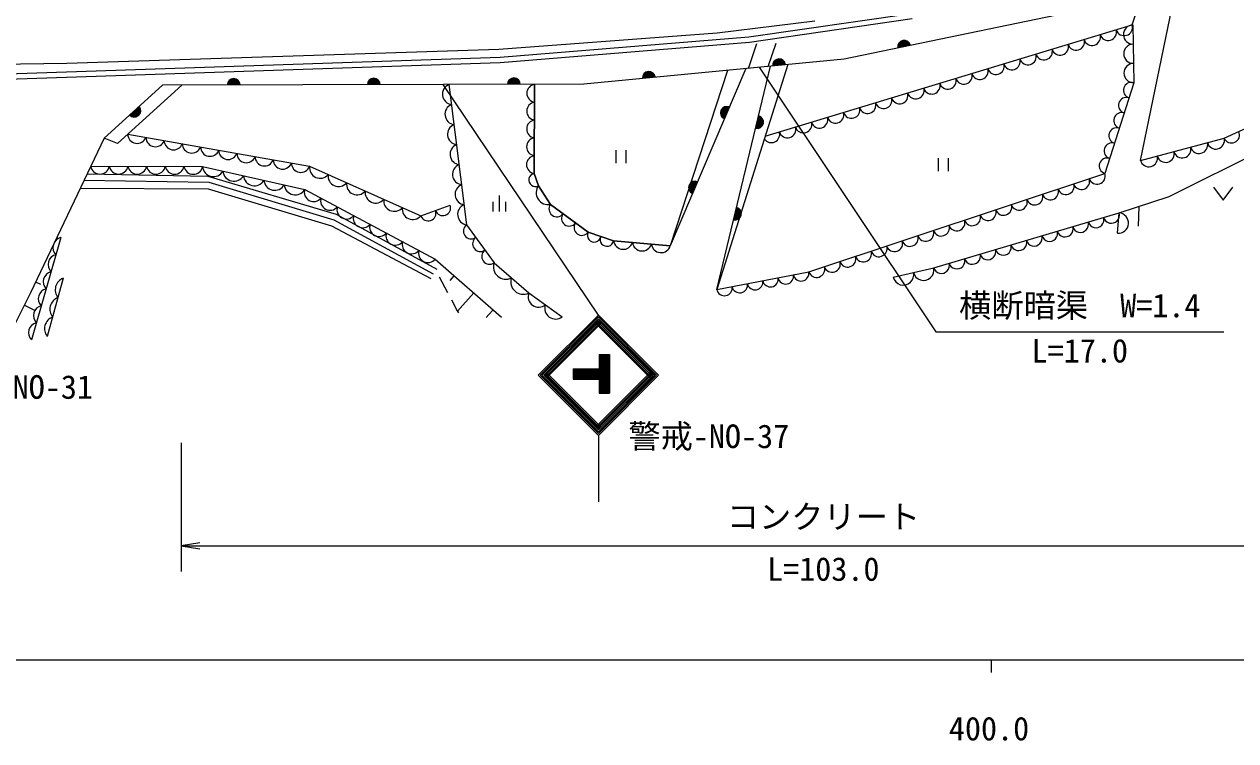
# Model space of a CAD drawing. Units: millimetres, scale not verified. Extents: x 40000 to 680000, y 20000 to 380000.
# Drawn here: x 392978 to 486991, y 198715 to 254318 of the extents above; entities that cross this region are included whole.
import ezdxf
from ezdxf.enums import TextEntityAlignment as Align

# ---------------------------------------------------------------- set-up
doc = ezdxf.new("R2010")
doc.units = ezdxf.units.MM
doc.header["$LTSCALE"] = 1000
for name, color, linetype, lineweight in [('M-BGD', 7, 'Continuous', 13), ('M-STR-STR3', 7, 'Continuous', 13), ('M-STR-STRC', 7, 'Continuous', 13), ('M-TTL', 2, 'Continuous', 140), ('M-TTL-BAND', 7, 'Continuous', 25)]:
    doc.layers.add(name, color=color, linetype=linetype, lineweight=lineweight)
doc.styles.add('ＭＳ ゴシック', font='')
doc.styles.get('ＭＳ ゴシック').set_extended_font_data('MS Gothic')

# ---------------------------------------------------------------- blocks, each defined once
blk = doc.blocks.new('open_arrow')
at = {"color": 0, "linetype": 'Continuous', "lineweight": -2}
blk.add_lwpolyline([(7.5, 1.25), (0, 0), (7.5, -1.25)], dxfattribs=at)

msp = doc.modelspace()

# ---------------------------------------------------------------- linework, layer by layer
at = {"layer": 'M-BGD'}
for p, q in [((479596, 243755), (482626, 258467)), ((478940, 254263), (479956, 257379)), ((449213, 253328), (461812, 255155)), ((475240, 255456), (456606, 251612)), ((446744, 253657), (454333, 254580)), ((449258, 252930), (461881, 254761)), ((450486, 245637), (478955, 254267)), ((479013, 254267), (479071, 249783)), ((429801, 252372), (446744, 253657)), ((429898, 251756), (449213, 253328)), ((429921, 251356), (449258, 252930)), ((396275, 251288), (429801, 252372)), ((376537, 251003), (396275, 251288)), ((387030, 250311), (429898, 251756)), ((387041, 249911), (429921, 251356)), ((456606, 251612), (436408, 249658)), ((452244, 251190), (446719, 233737)), ((446719, 233737), (450888, 251059)), ((448971, 250873), (443113, 237128)), ((447543, 250735), (443113, 237128)), ((486089, 245473), (497446, 250685)), ((399171, 245477), (403700, 249592)), ((405221, 249595), (400219, 245072)), ((436408, 249658), (403700, 249592)), ((425932, 249637), (427308, 238760)), ((425932, 249637), (427308, 238760)), ((432583, 249650), (432551, 242732)), ((432551, 242732), (432583, 249650)), ((479071, 249783), (476829, 242736)), ((481811, 240955), (499749, 249896)), ((399171, 245477), (393470, 233485)), ((400219, 245072), (399171, 245477)), ((401016, 245793), (415124, 243300)), ((401016, 245793), (415124, 243300)), ((479596, 243755), (486089, 245473)), ((438908, 243540), (438908, 244540)), ((439658, 244540), (439658, 243540)), ((463919, 242926), (463919, 243926)), ((464669, 243926), (464669, 242926)), ((397851, 242701), (407218, 242534)), ((398132, 243292), (406816, 243271)), ((398132, 243292), (406816, 243271)), ((406816, 243271), (414747, 241506)), ((406816, 243271), (414747, 241506)), ((415124, 243300), (423759, 239458)), ((415124, 243300), (423759, 239458)), ((432551, 242732), (432897, 241790)), ((432897, 241790), (432551, 242732)), ((453853, 235106), (476829, 242736)), ((397615, 242205), (407295, 242051)), ((407218, 242534), (417194, 239592)), ((407295, 242051), (417003, 239127)), ((432897, 241790), (433811, 240339)), ((433811, 240339), (432897, 241790)), ((485257, 241670), (486007, 240670)), ((486007, 240670), (486757, 241670)), ((397332, 241609), (407259, 241539)), ((407259, 241539), (416809, 238663)), ((414747, 241506), (424879, 236100)), ((414747, 241506), (424879, 236100)), ((429837, 241034), (429837, 239784)), ((477936, 239678), (481811, 240955)), ((423759, 239458), (426034, 240273)), ((423759, 239458), (426034, 240273)), ((429337, 240534), (429337, 239784)), ((430337, 239784), (430337, 240534)), ((433811, 240339), (436731, 238176)), ((436731, 238176), (433811, 240339)), ((479474, 240185), (479424, 238637)), ((417003, 239127), (424716, 234937)), ((417194, 239592), (424986, 235312)), ((463550, 235426), (477936, 239678)), ((477817, 238105), (477936, 239678)), ((416809, 238663), (424539, 234578)), ((427308, 238760), (429437, 235804)), ((427308, 238760), (429437, 235804)), ((436731, 238176), (438711, 237516)), ((438711, 237516), (436731, 238176)), ((395814, 237757), (393535, 229826)), ((395814, 237757), (393535, 229826)), ((438711, 237516), (443113, 237128)), ((443113, 237128), (438711, 237516)), ((424879, 236100), (430013, 231591)), ((429437, 235804), (432132, 233465)), ((429437, 235804), (432132, 233465)), ((446719, 233737), (453853, 235106)), ((460405, 234698), (463550, 235426)), ((394257, 234116), (393880, 234304)), ((396011, 234602), (394762, 230089)), ((396011, 234602), (394762, 230089)), ((425178, 234706), (425820, 233509)), ((426032, 234440), (426353, 234806)), ((393470, 233485), (391629, 229804)), ((426600, 232056), (427856, 233486)), ((432132, 233465), (434712, 231618)), ((432132, 233465), (434712, 231618)), ((393802, 232107), (392985, 232516)), ((426123, 232944), (426583, 232087)), ((426583, 232087), (426675, 231915)), ((429037, 231800), (428833, 231568)), ((429037, 231800), (429359, 232166))]:
    msp.add_line(p, q, dxfattribs=at)
for centre, radius, start, end in [((477088, 253701), 650, 196.86487, 16.86487), ((478333, 254079), 650, 196.86487, 16.86487), ((479023, 253520), 748, 90.74406, 270.74406), ((461264, 252573), 500, 11.65624, 191.65624), ((461264, 252573), 500, 11.65624, 191.65624), ((461264, 252573), 450, 11.65624, 191.65624), ((461264, 252573), 400, 11.65624, 191.65624), ((461264, 252573), 350, 11.65624, 191.65624), ((474599, 252947), 650, 196.86487, 16.86487), ((475843, 253324), 650, 196.86487, 16.86487), ((461264, 252573), 300, 11.65624, 191.65624), ((461264, 252573), 250, 11.65624, 191.65624), ((461264, 252573), 200, 11.65624, 191.65624), ((461264, 252573), 150, 11.65624, 191.65624), ((461264, 252573), 100, 11.65624, 191.65624), ((461264, 252573), 50, 11.65624, 191.65624), ((470865, 251815), 650, 196.86487, 16.86487), ((472110, 252192), 650, 196.86487, 16.86487), ((473354, 252569), 650, 196.86487, 16.86487), ((479042, 252025), 748, 90.74406, 270.74406), ((451556, 251124), 500, 5.52754, 185.52754), ((451556, 251124), 500, 5.52754, 185.52754), ((451556, 251124), 450, 5.52754, 185.52754), ((451556, 251124), 400, 5.52754, 185.52754), ((451556, 251124), 350, 5.52754, 185.52754), ((451556, 251124), 300, 5.52754, 185.52754), ((451556, 251124), 250, 5.52754, 185.52754), ((451556, 251124), 200, 5.52754, 185.52754), ((451556, 251124), 150, 5.52754, 185.52754), ((451556, 251124), 100, 5.52754, 185.52754), ((451556, 251124), 50, 5.52754, 185.52754), ((468376, 251060), 650, 196.86487, 16.86487), ((469621, 251438), 650, 196.86487, 16.86487), ((479062, 250530), 748, 90.74406, 270.74406), ((409233, 249603), 500, 0.11448, 180.11448), ((409233, 249603), 500, 0.11448, 180.11448), ((420103, 249625), 500, 0.11448, 180.11448), ((420103, 249625), 500, 0.11448, 180.11448), ((420103, 249625), 450, 0.11448, 180.11448), ((430973, 249647), 500, 0.11448, 180.11448), ((430973, 249647), 500, 0.11448, 180.11448), ((430973, 249647), 450, 0.11448, 180.11448), ((441457, 250146), 500, 5.52754, 185.52754), ((441457, 250146), 500, 5.52754, 185.52754), ((441457, 250146), 450, 5.52754, 185.52754), ((441457, 250146), 400, 5.52754, 185.52754), ((441457, 250146), 350, 5.52754, 185.52754), ((441457, 250146), 300, 5.52754, 185.52754), ((441457, 250146), 250, 5.52754, 185.52754), ((441457, 250146), 200, 5.52754, 185.52754), ((441457, 250146), 150, 5.52754, 185.52754), ((441457, 250146), 100, 5.52754, 185.52754), ((441457, 250146), 50, 5.52754, 185.52754), ((464642, 249928), 650, 196.86487, 16.86487), ((465887, 250306), 650, 196.86487, 16.86487), ((467131, 250683), 650, 196.86487, 16.86487), ((409233, 249603), 450, 0.11448, 180.11448), ((409233, 249603), 400, 0.11448, 180.11448), ((409233, 249603), 350, 0.11448, 180.11448), ((409233, 249603), 300, 0.11448, 180.11448), ((409233, 249603), 250, 0.11448, 180.11448), ((409233, 249603), 200, 0.11448, 180.11448), ((409233, 249603), 150, 0.11448, 180.11448), ((409233, 249603), 100, 0.11448, 180.11448), ((409233, 249603), 50, 0.11448, 180.11448), ((420103, 249625), 400, 0.11448, 180.11448), ((420103, 249625), 350, 0.11448, 180.11448), ((420103, 249625), 300, 0.11448, 180.11448), ((420103, 249625), 250, 0.11448, 180.11448), ((420103, 249625), 200, 0.11448, 180.11448), ((420103, 249625), 150, 0.11448, 180.11448), ((420103, 249625), 100, 0.11448, 180.11448), ((420103, 249625), 50, 0.11448, 180.11448), ((426239, 248886), 811, 112.29341, 262.12511), ((430973, 249647), 400, 0.11448, 180.11448), ((430973, 249647), 350, 0.11448, 180.11448), ((430973, 249647), 300, 0.11448, 180.11448), ((430973, 249647), 250, 0.11448, 180.11448), ((430973, 249647), 200, 0.11448, 180.11448), ((430973, 249647), 150, 0.11448, 180.11448), ((430973, 249647), 100, 0.11448, 180.11448), ((430973, 249647), 50, 0.11448, 180.11448), ((432678, 248958), 699, 97.86661, 261.61396), ((462153, 249174), 650, 196.86487, 16.86487), ((463398, 249551), 650, 196.86487, 16.86487), ((478885, 249195), 616, 72.34988, 252.34988), ((432672, 247574), 699, 97.86661, 261.61396), ((458419, 248042), 650, 196.86487, 16.86487), ((459664, 248419), 650, 196.86487, 16.86487), ((460909, 248796), 650, 196.86487, 16.86487), ((478511, 248021), 616, 72.34988, 252.34988), ((401518, 247605), 500, 221.06982, 41.06982), ((401518, 247605), 500, 221.06982, 41.06982), ((401518, 247605), 450, 221.06982, 41.06982), ((401518, 247605), 400, 221.06982, 41.06982), ((401518, 247605), 350, 221.06982, 41.06982), ((401518, 247605), 300, 221.06982, 41.06982), ((401518, 247605), 250, 221.06982, 41.06982), ((401518, 247605), 200, 221.06982, 41.06982), ((401518, 247605), 150, 221.06982, 41.06982), ((401518, 247605), 100, 221.06982, 41.06982), ((401518, 247605), 50, 221.06982, 41.06982), ((426436, 247332), 811, 112.29341, 262.12511), ((447506, 247437), 500, 66.91726, 246.91726), ((447506, 247437), 500, 66.91726, 246.91726), ((447506, 247437), 450, 66.91726, 246.91726), ((447506, 247437), 400, 66.91726, 246.91726), ((447506, 247437), 350, 66.91726, 246.91726), ((447506, 247437), 300, 66.91726, 246.91726), ((447506, 247437), 250, 66.91726, 246.91726), ((447506, 247437), 200, 66.91726, 246.91726), ((447506, 247437), 150, 66.91726, 246.91726), ((447506, 247437), 100, 66.91726, 246.91726), ((447506, 247437), 50, 66.91726, 246.91726), ((455930, 247287), 650, 196.86487, 16.86487), ((457175, 247665), 650, 196.86487, 16.86487), ((478137, 246846), 616, 72.34988, 252.34988), ((426633, 245778), 811, 112.29341, 262.12511), ((432666, 246191), 699, 97.86661, 261.61396), ((449846, 246729), 500, 256.46511, 76.46511), ((449846, 246729), 500, 256.46511, 76.46511), ((449846, 246729), 450, 256.46511, 76.46511), ((449846, 246729), 400, 256.46511, 76.46511), ((449846, 246729), 350, 256.46511, 76.46511), ((449846, 246729), 300, 256.46511, 76.46511), ((449846, 246729), 250, 256.46511, 76.46511), ((449846, 246729), 200, 256.46511, 76.46511), ((449846, 246729), 150, 256.46511, 76.46511), ((449846, 246729), 100, 256.46511, 76.46511), ((449846, 246729), 50, 256.46511, 76.46511), ((452196, 246155), 650, 196.86487, 16.86487), ((453441, 246533), 650, 196.86487, 16.86487), ((454686, 246910), 650, 196.86487, 16.86487), ((401743, 245794), 728, 180.07981, 339.87793), ((403154, 245545), 728, 180.07981, 339.87793), ((432659, 244807), 699, 97.86661, 261.61396), ((450952, 245778), 650, 214.29512, 16.86487), ((477763, 245672), 616, 72.34988, 252.34988), ((485440, 245301), 672, 194.81942, 14.81942), ((486657, 245734), 625, 204.65391, 24.65391), ((404565, 245295), 728, 180.07981, 339.87793), ((405976, 245046), 728, 180.07981, 339.87793), ((407387, 244797), 728, 180.07981, 339.87793), ((408797, 244548), 728, 180.07981, 339.87793), ((426829, 244225), 811, 112.29341, 262.12511), ((477390, 244497), 616, 72.34988, 252.34988), ((481544, 244270), 672, 194.81942, 14.81942), ((482843, 244614), 672, 194.81942, 14.81942), ((484141, 244958), 672, 194.81942, 14.81942), ((410208, 244298), 728, 180.07981, 339.87793), ((411619, 244049), 728, 180.07981, 339.87793), ((413030, 243800), 728, 180.07981, 339.87793), ((414441, 243550), 728, 180.07981, 339.87793), ((432653, 243424), 699, 97.86661, 261.61396), ((477016, 243323), 616, 72.34988, 252.34988), ((480245, 243927), 672, 194.81942, 14.81942), ((398856, 243427), 736, 190.53901, 349.19116), ((400303, 243423), 736, 190.53901, 349.19116), ((401750, 243420), 736, 190.53901, 349.19116), ((403198, 243416), 736, 190.53901, 349.19116), ((404645, 243413), 736, 190.53901, 349.19116), ((406092, 243409), 736, 190.53901, 349.19116), ((407663, 243339), 850, 184.56741, 330.33343), ((409249, 242986), 850, 184.56741, 330.33343), ((410836, 242633), 850, 184.56741, 330.33343), ((415932, 243178), 817, 171.41252, 320.61816), ((417371, 242538), 817, 171.41252, 320.61816), ((427026, 242671), 811, 112.29341, 262.12511), ((432640, 242230), 510, 99.98247, 300.29013), ((476225, 242535), 637, 198.36957, 18.36957), ((412422, 242280), 850, 184.56741, 330.33343), ((414008, 241927), 850, 184.56741, 330.33343), ((418810, 241897), 817, 171.41252, 320.61816), ((427222, 241117), 811, 112.29341, 262.12511), ((433619, 241231), 913, 142.23832, 282.17031), ((445035, 241638), 500, 66.91726, 246.91726), ((445035, 241638), 500, 66.91726, 246.91726), ((445035, 241638), 450, 66.91726, 246.91726), ((445035, 241638), 400, 66.91726, 246.91726), ((445035, 241638), 350, 66.91726, 246.91726), ((445035, 241638), 300, 66.91726, 246.91726), ((445035, 241638), 250, 66.91726, 246.91726), ((445035, 241638), 200, 66.91726, 246.91726), ((445035, 241638), 150, 66.91726, 246.91726), ((445035, 241638), 100, 66.91726, 246.91726), ((445035, 241638), 50, 66.91726, 246.91726), ((473806, 241732), 637, 198.36957, 18.36957), ((475015, 242133), 637, 198.36957, 18.36957), ((415441, 241282), 729, 162.13075, 321.70833), ((416708, 240606), 729, 162.13075, 321.70833), ((420249, 241257), 817, 171.41252, 320.61816), ((421688, 240617), 817, 171.41252, 320.61816), ((470178, 240527), 637, 198.36957, 18.36957), ((471387, 240929), 637, 198.36957, 18.36957), ((472597, 241330), 637, 198.36957, 18.36957), ((417974, 239931), 729, 162.13075, 321.70833), ((423127, 239977), 817, 171.41252, 320.61816), ((424326, 239666), 604, 200.10028, 19.31567), ((425464, 240073), 604, 200.10028, 19.31567), ((427419, 239563), 811, 112.29341, 262.12511), ((434301, 239983), 606, 144.00988, 322.93323), ((448135, 239622), 500, 256.46511, 76.46511), ((448135, 239622), 500, 256.46511, 76.46511), ((448135, 239622), 450, 256.46511, 76.46511), ((448135, 239622), 400, 256.46511, 76.46511), ((448135, 239622), 350, 256.46511, 76.46511), ((448135, 239622), 300, 256.46511, 76.46511), ((448135, 239622), 250, 256.46511, 76.46511), ((448135, 239622), 200, 256.46511, 76.46511), ((448135, 239622), 150, 256.46511, 76.46511), ((467760, 239724), 637, 198.36957, 18.36957), ((468969, 240126), 637, 198.36957, 18.36957), ((419241, 239255), 729, 162.13075, 321.70833), ((420507, 238579), 729, 162.13075, 321.70833), ((435274, 239262), 606, 144.00988, 322.93323), ((436248, 238541), 606, 144.00988, 322.93323), ((448135, 239622), 100, 256.46511, 76.46511), ((448135, 239622), 50, 256.46511, 76.46511), ((465341, 238921), 637, 198.36957, 18.36957), ((466550, 239322), 637, 198.36957, 18.36957), ((474939, 238792), 625, 196.46486, 16.46486), ((476138, 239147), 625, 196.46486, 16.46486), ((477336, 239501), 625, 196.46486, 16.46486), ((477876, 238891), 789, 265.68614, 85.68614), ((421774, 237904), 729, 162.13075, 321.70833), ((427668, 238271), 607, 126.4523, 305.09986), ((437203, 237941), 527, 153.58368, 349.54642), ((461713, 237716), 637, 198.36957, 18.36957), ((462923, 238118), 637, 198.36957, 18.36957), ((464132, 238519), 637, 198.36957, 18.36957), ((471342, 237729), 625, 196.46486, 16.46486), ((472541, 238084), 625, 196.46486, 16.46486), ((473740, 238438), 625, 196.46486, 16.46486), ((396000, 236988), 791, 103.60128, 224.34077), ((423040, 237228), 729, 162.13075, 321.70833), ((428378, 237286), 607, 126.4523, 305.09986), ((438193, 237611), 527, 153.58368, 349.54642), ((439458, 237602), 752, 186.62725, 343.3019), ((440925, 237473), 752, 186.62725, 343.3019), ((442393, 237344), 752, 186.62725, 343.3019), ((459295, 236913), 637, 198.36957, 18.36957), ((460504, 237315), 637, 198.36957, 18.36957), ((468945, 237021), 625, 196.46486, 16.46486), ((470144, 237375), 625, 196.46486, 16.46486), ((395620, 235666), 791, 103.60128, 224.34077), ((424307, 236552), 729, 162.13075, 321.70833), ((429088, 236301), 607, 126.4523, 305.09986), ((456876, 236110), 637, 198.36957, 18.36957), ((458086, 236512), 637, 198.36957, 18.36957), ((465348, 235958), 625, 196.46486, 16.46486), ((466547, 236312), 625, 196.46486, 16.46486), ((467746, 236666), 625, 196.46486, 16.46486), ((395241, 234344), 791, 103.60128, 224.34077), ((430349, 235494), 963, 161.19111, 296.89662), ((453259, 234992), 605, 190.8595, 10.8595), ((454458, 235307), 637, 198.36957, 18.36957), ((455667, 235708), 637, 198.36957, 18.36957), ((461191, 234880), 807, 193.03336, 13.03336), ((462764, 235244), 807, 193.03336, 13.03336), ((464150, 235604), 625, 196.46486, 16.46486), ((396344, 233700), 962, 110.2642, 218.80237), ((431696, 234324), 963, 161.19111, 296.89662), ((448502, 234080), 605, 190.8595, 10.8595), ((449691, 234308), 605, 190.8595, 10.8595), ((450880, 234536), 605, 190.8595, 10.8595), ((452070, 234764), 605, 190.8595, 10.8595), ((394861, 233023), 791, 103.60128, 224.34077), ((432908, 233186), 824, 160.20722, 308.60341), ((447313, 233851), 605, 190.8595, 10.8595), ((394481, 231701), 791, 103.60128, 224.34077), ((395928, 232196), 962, 110.2642, 218.80237), ((434198, 232263), 824, 160.20722, 308.60341), ((395512, 230691), 962, 110.2642, 218.80237), ((394101, 230379), 791, 103.60128, 224.34077)]:
    msp.add_arc(centre, radius, start, end, dxfattribs=at)
at = {"layer": 'M-STR-STR3'}
for p, q in [((450017, 250975), (463728, 230456)), ((463728, 230456), (486066, 230456)), ((405154, 221842), (405154, 211842)), ((405154, 213842), (504835, 213842))]:
    msp.add_line(p, q, dxfattribs=at)
at = {"layer": 'M-STR-STRC'}
for p, q in [((437528, 231749), (425486, 249636)), ((432861, 227082), (437528, 231749)), ((433003, 227082), (437528, 231608)), ((433144, 227082), (437528, 231466)), ((433286, 227082), (437528, 231325)), ((442195, 227082), (437528, 231749)), ((442054, 227082), (437528, 231608)), ((441912, 227082), (437528, 231466)), ((441771, 227082), (437528, 231325)), ((433356, 227012), (437599, 231254)), ((433427, 226941), (437670, 231183)), ((433498, 226870), (437740, 231113)), ((441559, 226870), (437316, 231113)), ((441629, 226941), (437387, 231183)), ((441700, 227012), (437457, 231254)), ((437588, 228681), (437585, 225681)), ((437588, 228681), (438388, 228680)), ((437688, 228681), (437685, 225681)), ((437788, 228681), (437785, 225681)), ((437888, 228681), (437885, 225681)), ((437988, 228681), (437985, 225681)), ((438088, 228680), (438085, 225680)), ((438188, 228680), (438185, 225680)), ((438288, 228680), (438285, 225680)), ((438388, 228680), (438385, 225680)), ((435566, 227583), (435565, 226783)), ((435566, 227583), (437587, 227581)), ((437528, 222415), (432861, 227082)), ((437528, 222557), (433003, 227082)), ((437528, 222698), (433144, 227082)), ((437528, 222840), (433286, 227082)), ((437599, 222910), (433356, 227153)), ((437670, 222981), (433427, 227224)), ((437740, 223052), (433498, 227294)), ((435565, 226883), (437586, 226881)), ((435565, 226783), (437586, 226781)), ((435566, 227483), (437587, 227481)), ((435566, 227383), (437587, 227381)), ((435566, 227283), (437587, 227281)), ((435566, 227183), (437587, 227181)), ((435566, 227083), (437587, 227081)), ((435566, 226983), (437587, 226981)), ((437316, 223052), (441559, 227294)), ((437387, 222981), (441629, 227224)), ((437457, 222910), (441700, 227153)), ((437528, 222415), (442195, 227082)), ((437528, 222557), (442054, 227082)), ((437528, 222698), (441912, 227082)), ((437528, 222840), (441771, 227082)), ((437585, 225681), (438385, 225680)), ((437528, 222415), (437528, 217249))]:
    msp.add_line(p, q, dxfattribs=at)
at = {"layer": 'M-TTL', "color": 7, "lineweight": 13}
for p, q in [((449190, 250895), (449837, 252813)), ((450717, 251042), (451325, 252843))]:
    msp.add_line(p, q, dxfattribs=at)
at = {"layer": 'M-TTL-BAND'}
for p, q in [((40000, 205000), (579000, 205000)), ((468000, 205000), (468000, 204000))]:
    msp.add_line(p, q, dxfattribs=at)

# ---------------------------------------------------------------- block references
at = {"layer": 'M-STR-STR3', "xscale": 193, "yscale": 193}
msp.add_blockref('open_arrow', (405154, 213842), dxfattribs=at)

# ---------------------------------------------------------------- texts
at = {"layer": 'M-STR-STR3', "style": 'ＭＳ ゴシック'}
for s, p in [('横断暗渠\u3000W=1.4', (465522, 231030)), ('L=17.0', (471147, 227518)), ('NO-31', (392080, 224702)), ('コンクリート', (447494, 214638)), ('L=103.0', (450619, 210579))]:
    msp.add_text(s, height=1833, dxfattribs=at).set_placement(p, align=Align.BOTTOM_LEFT)
at = {"layer": 'M-STR-STRC', "style": 'ＭＳ ゴシック'}
msp.add_text('警戒-NO-37', height=1833, dxfattribs=at).set_placement((439857, 220876), align=Align.BOTTOM_LEFT)
at = {"layer": 'M-TTL-BAND', "style": 'ＭＳ ゴシック'}
msp.add_text('400.0', height=1833, dxfattribs=at).set_placement((467844, 198195), align=Align.BOTTOM_CENTER)

doc.saveas('drawing.dxf')
